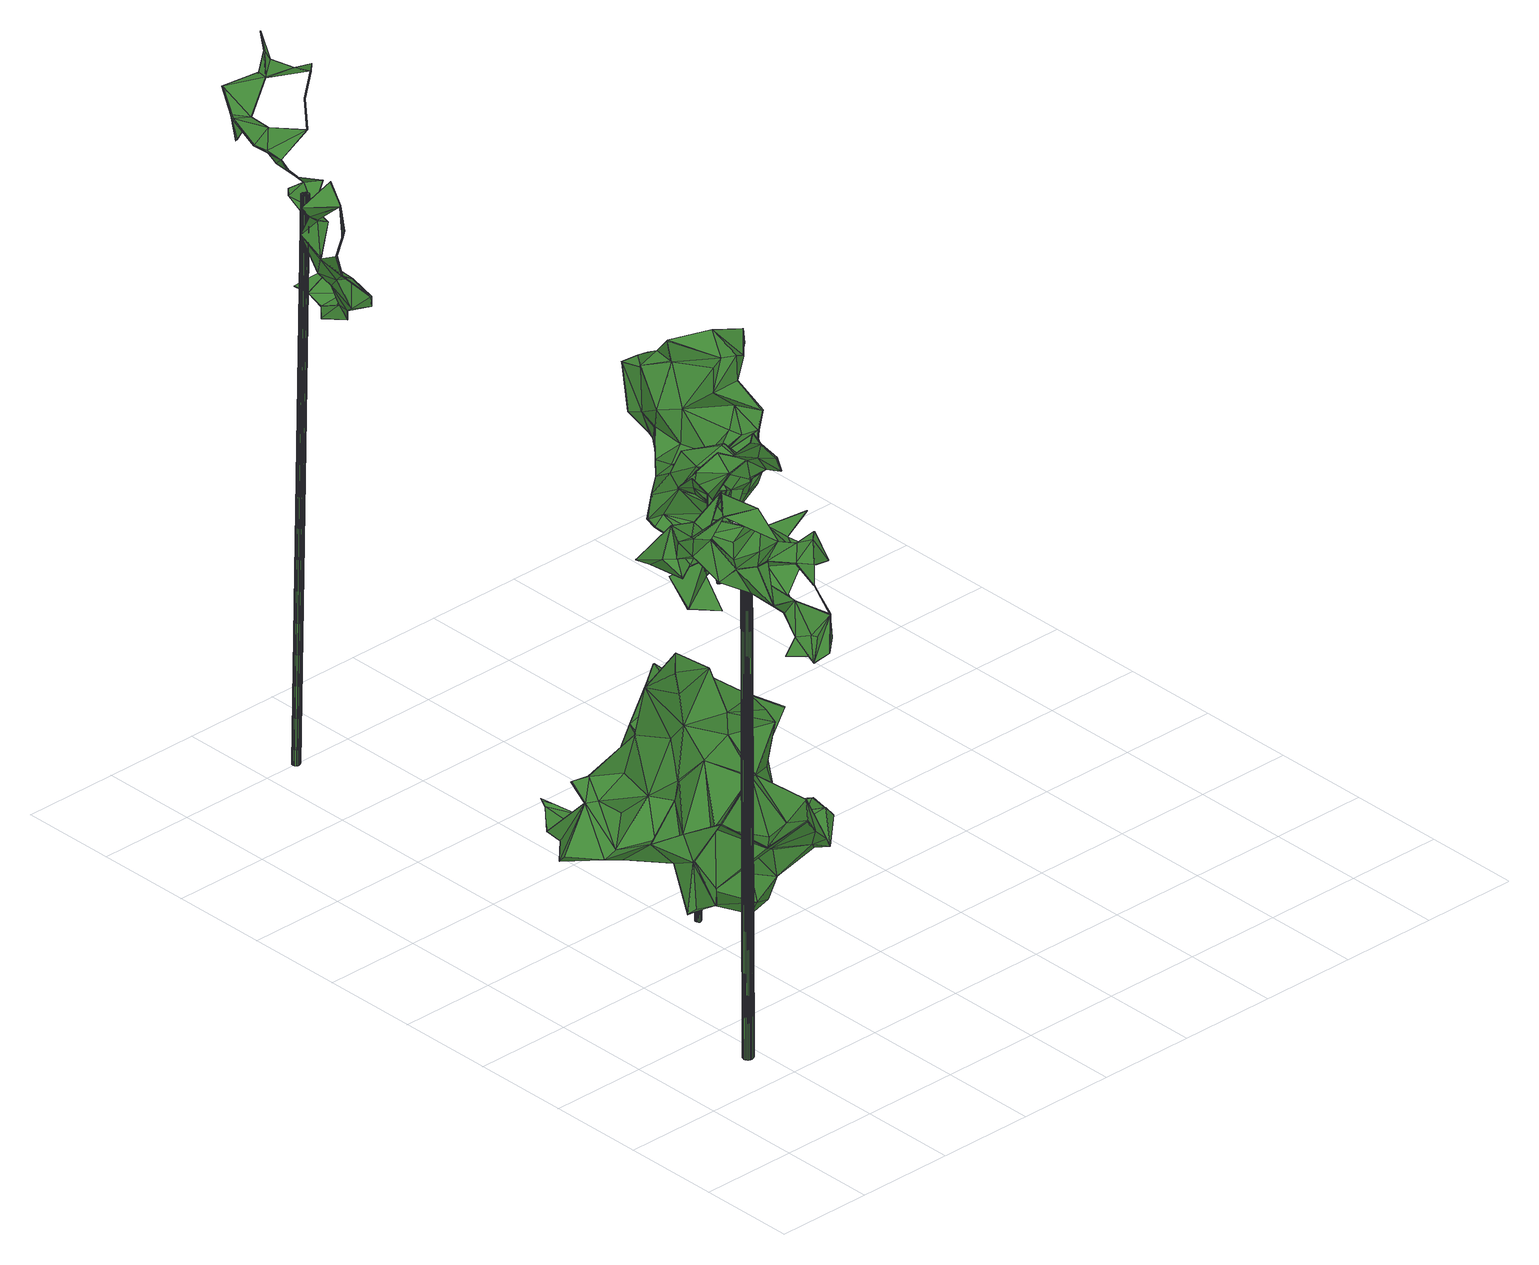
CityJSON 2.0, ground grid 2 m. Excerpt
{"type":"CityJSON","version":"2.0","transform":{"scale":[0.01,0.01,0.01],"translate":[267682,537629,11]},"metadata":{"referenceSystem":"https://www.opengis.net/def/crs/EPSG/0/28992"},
"CityObjects":{
"tree1":{"type":"SolitaryVegetationObject","attributes":{"gtid":354,"crown_width_m":3.56,"crown_median_z":22.75,"crown_r50_m":0.211,"crown_porosity":0.951,"trunk_H_m":10.75,"trunk_DBH_m":0.213,"trunk_radius_m":0.106,"trunk_base_height_m":12,"original_gtid":"355"},"geometry":[{"type":"MultiSurface","lod":"3","boundaries":[[[0,1,2]],[[3,4,5]],[[4,6,5]],[[7,8,9]],[[10,11,12]],[[13,14,15]],[[16,17,18]],[[19,20,21]],[[2,1,22]],[[23,24,25]],[[26,27,28]],[[22,29,30]],[[31,32,33]],[[34,35,36]],[[37,38,39]],[[40,41,42]],[[26,43,27]],[[44,45,46]],[[44,47,45]],[[48,49,50]],[[33,51,52]],[[53,54,55]],[[56,57,58]],[[59,60,61]],[[62,43,63]],[[37,64,60]],[[65,66,67]],[[43,68,27]],[[69,70,71]],[[52,72,33]],[[73,72,52]],[[44,74,75]],[[76,77,78]],[[10,12,32]],[[77,76,79]],[[2,80,0]],[[81,82,48]],[[56,83,57]],[[84,32,31]],[[85,86,9]],[[85,9,87]],[[88,70,69]],[[89,66,90]],[[75,47,44]],[[84,2,10]],[[91,92,93]],[[68,43,94]],[[95,96,97]],[[36,98,99]],[[95,97,100]],[[49,100,85]],[[65,67,101]],[[102,50,49]],[[103,104,105]],[[106,1,0]],[[30,29,107]],[[29,11,107]],[[108,109,110]],[[109,111,110]],[[35,112,113]],[[114,115,45]],[[102,49,82]],[[116,89,88]],[[66,89,116]],[[45,115,46]],[[108,44,46]],[[16,117,91]],[[38,37,118]],[[32,84,10]],[[77,119,120]],[[121,119,77]],[[68,122,85]],[[123,124,87]],[[125,124,123]],[[126,87,127]],[[115,114,128]],[[16,91,93]],[[61,60,129]],[[2,84,80]],[[130,131,132]],[[133,66,134]],[[81,50,102]],[[96,116,88]],[[135,136,25]],[[137,78,138]],[[71,70,92]],[[139,140,1]],[[46,109,108]],[[88,141,70]],[[89,70,141]],[[89,141,88]],[[142,0,80]],[[143,144,15]],[[84,142,80]],[[31,142,84]],[[145,85,87]],[[15,146,143]],[[116,95,67]],[[116,67,66]],[[95,100,147]],[[48,50,81]],[[133,90,66]],[[148,149,73]],[[77,150,78]],[[61,129,117]],[[86,75,74]],[[151,121,77]],[[151,77,79]],[[59,152,60]],[[128,146,14]],[[48,100,49]],[[88,97,96]],[[103,24,104]],[[103,25,24]],[[126,41,153]],[[154,63,43]],[[36,155,34]],[[126,22,1]],[[30,10,22]],[[2,22,10]],[[30,107,10]],[[113,112,156]],[[157,57,83]],[[93,92,89]],[[158,64,159]],[[27,68,85]],[[27,85,145]],[[85,82,49]],[[102,82,81]],[[135,160,4]],[[161,60,38]],[[161,129,60]],[[61,16,18]],[[53,162,163]],[[89,92,70]],[[125,123,164]],[[78,165,166]],[[113,165,78]],[[36,99,167]],[[18,17,130]],[[82,85,122]],[[156,112,165]],[[113,168,169]],[[35,113,169]],[[85,100,86]],[[99,120,119]],[[143,146,170]],[[60,152,171]],[[154,60,171]],[[14,158,159]],[[128,114,170]],[[128,170,146]],[[164,123,172]],[[142,31,72]],[[126,29,22]],[[169,120,98]],[[16,61,117]],[[33,72,31]],[[173,139,174]],[[175,104,24]],[[105,104,175]],[[176,23,136]],[[140,177,178]],[[94,122,68]],[[159,64,144]],[[52,51,148]],[[151,78,179]],[[158,14,13]],[[159,91,117]],[[0,72,106]],[[142,72,0]],[[37,13,64]],[[137,138,79]],[[93,79,76]],[[150,120,168]],[[106,72,73]],[[180,62,63]],[[171,181,154]],[[59,182,175]],[[25,160,135]],[[82,122,48]],[[175,152,59]],[[24,152,175]],[[139,177,140]],[[139,183,177]],[[129,184,117]],[[159,117,184]],[[36,185,155]],[[167,185,36]],[[154,43,26]],[[159,144,143]],[[172,9,56]],[[108,74,44]],[[116,96,95]],[[87,186,145]],[[35,98,36]],[[95,147,67]],[[15,64,13]],[[77,120,150]],[[24,23,176]],[[152,24,176]],[[47,75,187]],[[156,165,113]],[[61,18,59]],[[184,129,161]],[[161,188,184]],[[139,1,174]],[[174,1,106]],[[186,189,190]],[[191,43,192]],[[86,187,75]],[[21,20,193]],[[43,62,192]],[[159,143,91]],[[15,14,146]],[[94,43,191]],[[148,73,52]],[[111,109,115]],[[35,169,98]],[[194,163,162]],[[91,71,92]],[[143,71,91]],[[170,71,143]],[[19,195,20]],[[54,187,110]],[[47,187,54]],[[15,144,64]],[[147,122,94]],[[123,87,9]],[[166,165,112]],[[137,21,193]],[[9,172,123]],[[25,136,23]],[[4,160,21]],[[136,171,176]],[[171,152,176]],[[125,189,196]],[[125,196,178]],[[164,189,125]],[[108,110,74]],[[197,178,41]],[[125,178,197]],[[16,93,17]],[[12,153,183]],[[11,153,12]],[[107,11,10]],[[105,156,103]],[[48,122,100]],[[6,21,137]],[[4,21,6]],[[173,33,32]],[[173,174,33]],[[98,120,99]],[[167,99,121]],[[183,153,40]],[[93,89,137]],[[79,93,137]],[[14,83,128]],[[191,133,67]],[[157,14,159]],[[185,167,151]],[[167,121,151]],[[147,100,122]],[[34,155,179]],[[179,185,151]],[[185,179,155]],[[184,188,157]],[[126,1,140]],[[198,19,182]],[[186,196,189]],[[110,199,7]],[[26,28,200]],[[201,69,71]],[[99,119,121]],[[87,124,197]],[[197,124,125]],[[7,86,110]],[[86,74,110]],[[103,156,19]],[[28,190,56]],[[166,34,179]],[[35,34,166]],[[35,166,112]],[[166,179,78]],[[113,78,150]],[[113,150,168]],[[191,147,94]],[[67,147,191]],[[54,110,55]],[[78,130,132]],[[88,69,201]],[[53,115,128]],[[163,201,71]],[[137,89,90]],[[14,157,83]],[[189,164,172]],[[71,114,163]],[[170,114,71]],[[9,86,7]],[[56,194,83]],[[163,194,201]],[[45,54,114]],[[114,54,53]],[[45,47,54]],[[163,114,53]],[[101,134,65]],[[39,58,202]],[[188,161,26]],[[26,161,154]],[[13,37,39]],[[13,39,202]],[[188,26,157]],[[39,157,200]],[[101,67,133]],[[3,5,133]],[[87,140,186]],[[126,140,87]],[[21,160,103]],[[160,25,103]],[[157,159,184]],[[169,168,120]],[[56,200,28]],[[56,58,200]],[[39,200,58]],[[41,40,153]],[[65,134,66]],[[101,133,134]],[[78,137,203]],[[88,201,199]],[[64,38,60]],[[29,126,153]],[[177,183,42]],[[187,199,110]],[[133,191,3]],[[39,38,158]],[[158,38,64]],[[100,199,86]],[[187,86,199]],[[136,135,3]],[[4,3,135]],[[199,97,88]],[[112,105,156]],[[199,100,97]],[[175,204,105]],[[204,156,105]],[[53,111,115]],[[63,154,181]],[[63,181,180]],[[180,181,62]],[[192,62,181]],[[136,181,171]],[[3,181,136]],[[3,191,181]],[[192,181,191]],[[46,115,109]],[[205,33,174]],[[55,110,111]],[[55,111,53]],[[161,118,154]],[[38,118,161]],[[151,79,138]],[[151,138,78]],[[90,133,5]],[[90,5,6]],[[198,203,193]],[[195,19,198]],[[203,130,78]],[[198,130,203]],[[182,59,18]],[[9,8,56]],[[131,17,132]],[[198,193,195]],[[76,17,93]],[[132,17,76]],[[182,19,175]],[[131,130,17]],[[18,130,182]],[[130,198,182]],[[201,194,8]],[[201,8,199]],[[76,78,132]],[[156,204,19]],[[175,19,204]],[[103,19,21]],[[203,137,193]],[[128,162,53]],[[199,8,7]],[[194,56,8]],[[58,57,202]],[[186,140,196]],[[173,32,139]],[[12,139,32]],[[183,139,12]],[[39,158,57]],[[39,57,157]],[[158,13,57]],[[202,57,13]],[[26,200,157]],[[83,194,162]],[[83,162,128]],[[106,149,174]],[[73,149,106]],[[149,205,174]],[[172,56,190]],[[6,137,90]],[[205,51,33]],[[149,51,205]],[[148,51,149]],[[27,190,28]],[[186,190,145]],[[145,190,27]],[[29,153,11]],[[40,42,183]],[[196,140,178]],[[177,42,178]],[[189,172,190]],[[126,127,41]],[[41,127,197]],[[197,127,87]],[[154,118,60]],[[37,60,118]],[[193,20,195]],[[178,42,41]],[[206,207,208]],[[206,208,209]],[[209,208,210]],[[209,210,211]],[[208,207,212]],[[208,212,210]],[[210,212,213]],[[210,213,211]],[[212,207,214]],[[212,214,213]],[[213,214,215]],[[213,215,211]],[[214,207,216]],[[214,216,215]],[[215,216,217]],[[215,217,211]],[[216,207,218]],[[216,218,217]],[[217,218,219]],[[217,219,211]],[[218,207,220]],[[218,220,219]],[[219,220,221]],[[219,221,211]],[[220,207,222]],[[220,222,221]],[[221,222,223]],[[221,223,211]],[[222,207,224]],[[222,224,223]],[[223,224,225]],[[223,225,211]],[[224,207,226]],[[224,226,225]],[[225,226,227]],[[225,227,211]],[[226,207,228]],[[226,228,227]],[[227,228,229]],[[227,229,211]],[[228,207,230]],[[228,230,229]],[[229,230,231]],[[229,231,211]],[[230,207,232]],[[230,232,231]],[[231,232,233]],[[231,233,211]],[[232,207,234]],[[232,234,233]],[[233,234,235]],[[233,235,211]],[[234,207,236]],[[234,236,235]],[[235,236,237]],[[235,237,211]],[[236,207,238]],[[236,238,237]],[[237,238,239]],[[237,239,211]],[[238,207,240]],[[238,240,239]],[[239,240,241]],[[239,241,211]],[[240,207,242]],[[240,242,241]],[[241,242,243]],[[241,243,211]],[[242,207,244]],[[242,244,243]],[[243,244,245]],[[243,245,211]],[[244,207,246]],[[244,246,245]],[[245,246,247]],[[245,247,211]],[[246,207,248]],[[246,248,247]],[[247,248,249]],[[247,249,211]],[[248,207,250]],[[248,250,249]],[[249,250,251]],[[249,251,211]],[[250,207,252]],[[250,252,251]],[[251,252,253]],[[251,253,211]],[[252,207,254]],[[252,254,253]],[[253,254,255]],[[253,255,211]],[[254,207,206]],[[254,206,255]],[[255,206,209]],[[255,209,211]]]}]},
"tree2":{"type":"SolitaryVegetationObject","attributes":{"gtid":537,"crown_width_m":5.28,"crown_median_z":14.68,"crown_r50_m":0.271,"crown_porosity":0.914,"trunk_H_m":2.6,"trunk_DBH_m":0.122,"trunk_radius_m":0.0608,"trunk_base_height_m":12.08,"original_gtid":"539"},"geometry":[{"type":"Solid","lod":"3","boundaries":[[[[256,257,258]],[[259,260,261]],[[262,263,264]],[[265,266,267]],[[268,269,270]],[[271,272,273]],[[274,275,276]],[[277,278,279]],[[277,279,280]],[[281,282,283]],[[284,283,282]],[[285,286,287]],[[288,275,274]],[[289,290,291]],[[292,293,294]],[[295,294,293]],[[296,280,297]],[[298,299,300]],[[301,302,303]],[[271,273,304]],[[305,306,304]],[[307,278,308]],[[309,310,311]],[[309,275,310]],[[312,301,300]],[[312,300,299]],[[313,257,314]],[[315,298,300]],[[276,316,317]],[[312,318,319]],[[308,320,321]],[[313,314,322]],[[323,324,325]],[[326,327,328]],[[329,297,330]],[[331,332,333]],[[308,321,307]],[[317,334,274]],[[335,336,337]],[[309,276,275]],[[274,276,317]],[[337,295,338]],[[275,339,310]],[[334,340,341]],[[342,326,343]],[[296,297,329]],[[277,344,321]],[[284,345,343]],[[346,291,347]],[[348,349,350]],[[351,349,348]],[[331,327,326]],[[352,353,354]],[[343,345,342]],[[355,356,357]],[[358,359,360]],[[311,361,291]],[[343,326,284]],[[348,362,351]],[[352,363,353]],[[364,365,357]],[[366,367,258]],[[368,349,369]],[[368,369,359]],[[370,371,372]],[[342,331,326]],[[259,373,374]],[[367,259,374]],[[326,283,284]],[[282,342,345]],[[283,375,281]],[[365,376,377]],[[378,376,365]],[[364,378,365]],[[268,379,380]],[[282,345,284]],[[305,304,381]],[[363,312,299]],[[382,383,346]],[[291,346,383]],[[384,385,256]],[[271,385,384]],[[382,386,381]],[[387,383,382]],[[388,381,386]],[[389,390,391]],[[392,393,394]],[[395,396,397]],[[371,398,399]],[[400,263,323]],[[325,400,323]],[[364,401,378]],[[274,287,288]],[[288,339,275]],[[402,403,259]],[[381,304,273]],[[381,273,404]],[[392,268,405]],[[402,259,367]],[[268,290,289]],[[292,347,361]],[[263,262,406]],[[263,406,323]],[[333,328,327]],[[376,401,377]],[[407,408,409]],[[410,407,409]],[[303,302,400]],[[395,339,396]],[[395,310,339]],[[357,365,355]],[[377,355,365]],[[411,333,412]],[[413,414,415]],[[416,417,418]],[[305,381,388]],[[306,419,420]],[[331,333,327]],[[421,422,423]],[[312,319,301]],[[301,319,302]],[[276,315,316]],[[407,316,315]],[[411,412,424]],[[324,425,317]],[[296,277,280]],[[260,264,261]],[[293,292,426]],[[427,344,428]],[[360,418,390]],[[389,329,424]],[[276,309,393]],[[276,393,315]],[[355,429,356]],[[430,401,364]],[[307,337,278]],[[337,279,278]],[[341,280,431]],[[392,405,298]],[[360,432,358]],[[425,334,317]],[[355,307,344]],[[399,433,434]],[[435,361,395]],[[416,429,344]],[[436,292,294]],[[374,384,367]],[[350,437,348]],[[374,373,384]],[[384,373,272]],[[272,373,438]],[[353,299,298]],[[439,257,313]],[[396,293,426]],[[440,441,442]],[[307,443,444]],[[354,353,380]],[[313,322,445]],[[446,386,399]],[[420,314,257]],[[447,422,418]],[[371,448,398]],[[396,426,397]],[[352,318,363]],[[388,414,419]],[[424,412,389]],[[449,430,364]],[[449,364,371]],[[371,399,449]],[[293,338,295]],[[386,382,450]],[[386,450,399]],[[451,346,347]],[[452,453,280]],[[436,434,454]],[[333,362,437]],[[258,257,439]],[[258,439,366]],[[296,329,428]],[[352,455,456]],[[404,456,455]],[[272,438,456]],[[272,456,273]],[[311,395,361]],[[310,395,311]],[[453,406,262]],[[319,264,263]],[[319,263,302]],[[302,263,400]],[[434,433,454]],[[457,267,429]],[[458,457,429]],[[418,422,390]],[[356,370,357]],[[429,416,458]],[[459,351,362]],[[384,460,367]],[[429,267,356]],[[449,434,430]],[[436,430,434]],[[268,394,309]],[[361,347,291]],[[315,300,461]],[[315,461,407]],[[283,328,375]],[[326,328,283]],[[462,398,448]],[[378,401,376]],[[311,290,309]],[[401,430,377]],[[430,436,294]],[[421,390,422]],[[321,320,277]],[[299,353,363]],[[438,318,463]],[[352,463,318]],[[352,438,463]],[[305,419,306]],[[259,459,260]],[[357,370,364]],[[420,257,385]],[[420,419,314]],[[388,419,305]],[[427,391,421]],[[414,413,419]],[[271,304,385]],[[415,414,448]],[[415,448,371]],[[464,270,383]],[[351,403,402]],[[442,465,466]],[[293,396,288]],[[339,288,396]],[[270,380,379]],[[379,268,270]],[[363,318,312]],[[410,408,303]],[[397,426,435]],[[395,397,435]],[[324,317,316]],[[324,316,410]],[[467,425,324]],[[410,409,408]],[[330,280,453]],[[301,408,300]],[[303,408,301]],[[445,349,402]],[[281,411,282]],[[350,468,437]],[[432,437,468]],[[459,332,342]],[[334,425,340]],[[467,340,425]],[[342,332,331]],[[333,332,362]],[[387,469,455]],[[404,455,469]],[[404,469,387]],[[447,423,422]],[[470,415,359]],[[314,471,322]],[[278,277,320]],[[308,278,320]],[[341,285,334]],[[330,297,280]],[[307,444,337]],[[444,295,337]],[[291,269,289]],[[354,387,352]],[[382,404,387]],[[382,381,404]],[[442,466,472]],[[408,461,300]],[[348,437,362]],[[355,344,429]],[[466,465,472]],[[444,443,295]],[[294,295,443]],[[430,443,377]],[[294,443,430]],[[355,443,307]],[[355,377,443]],[[438,352,456]],[[273,456,404]],[[268,392,394]],[[256,460,384]],[[259,403,459]],[[351,459,403]],[[473,280,336]],[[473,336,335]],[[324,410,474]],[[324,474,325]],[[415,371,359]],[[362,475,459]],[[332,459,475]],[[332,475,362]],[[431,335,286]],[[390,389,432]],[[387,455,352]],[[446,462,386]],[[359,369,470]],[[470,369,322]],[[360,390,432]],[[285,341,431]],[[476,346,451]],[[476,451,436]],[[476,436,346]],[[366,439,445]],[[432,477,358]],[[478,477,432]],[[366,445,367]],[[367,445,402]],[[341,340,280]],[[280,340,452]],[[313,445,439]],[[271,384,272]],[[413,314,419]],[[256,385,257]],[[420,385,306]],[[304,306,385]],[[416,344,427]],[[329,330,424]],[[438,479,318]],[[265,267,457]],[[270,269,383]],[[319,318,479]],[[453,262,330]],[[321,344,307]],[[311,291,290]],[[316,407,410]],[[303,400,474]],[[408,407,461]],[[452,406,453]],[[415,314,413]],[[418,417,447]],[[447,417,423]],[[268,309,290]],[[264,319,480]],[[264,480,261]],[[459,342,411]],[[459,411,260]],[[264,260,411]],[[333,411,328]],[[433,399,450]],[[433,450,382]],[[462,399,398]],[[330,262,411]],[[375,411,281]],[[328,411,375]],[[282,411,342]],[[262,264,411]],[[477,349,368]],[[359,477,368]],[[481,373,259]],[[435,426,361]],[[410,303,474]],[[402,349,351]],[[330,411,424]],[[482,458,483]],[[482,265,484]],[[388,448,414]],[[416,418,360]],[[478,468,477]],[[478,432,468]],[[315,393,392]],[[358,477,359]],[[437,412,333]],[[325,474,400]],[[386,462,388]],[[349,322,369]],[[364,372,371]],[[440,472,441]],[[353,405,380]],[[380,405,268]],[[298,405,353]],[[431,280,473]],[[440,442,472]],[[445,322,349]],[[391,427,428]],[[337,336,279]],[[279,336,280]],[[399,434,449]],[[416,427,417]],[[291,383,269]],[[481,479,373]],[[373,479,438]],[[481,480,479]],[[259,480,481]],[[479,480,319]],[[261,480,259]],[[454,433,346]],[[346,436,454]],[[338,286,337]],[[337,286,335]],[[370,266,371]],[[356,266,370]],[[370,372,364]],[[446,399,462]],[[436,485,292]],[[484,265,457]],[[389,412,432]],[[437,432,412]],[[421,391,390]],[[298,486,392]],[[392,486,315]],[[298,315,486]],[[268,289,269]],[[467,324,487]],[[323,487,324]],[[452,487,406]],[[323,406,487]],[[452,488,487]],[[442,441,465]],[[482,266,265]],[[482,484,458]],[[347,292,485]],[[347,485,451]],[[451,485,436]],[[488,340,467]],[[487,488,467]],[[472,465,441]],[[462,448,388]],[[277,296,428]],[[277,428,344]],[[452,340,488]],[[483,416,360]],[[483,458,416]],[[349,477,468]],[[350,349,468]],[[482,483,266]],[[359,371,266]],[[483,360,266]],[[359,266,360]],[[356,267,266]],[[484,457,458]],[[292,361,426]],[[389,391,428]],[[389,428,329]],[[394,393,309]],[[431,473,335]],[[470,471,415]],[[314,415,471]],[[322,471,470]],[[334,285,287]],[[334,287,274]],[[433,489,346]],[[433,382,489]],[[346,489,382]],[[421,423,417]],[[421,417,427]],[[285,431,286]],[[354,490,387]],[[387,490,383]],[[464,383,490]],[[464,490,270]],[[270,490,380]],[[354,380,490]],[[338,293,286]],[[287,286,288]],[[288,286,293]],[[258,460,256]],[[258,367,460]],[[491,492,493]],[[491,493,494]],[[494,493,495]],[[494,495,496]],[[493,492,497]],[[493,497,495]],[[495,497,498]],[[495,498,496]],[[497,492,499]],[[497,499,498]],[[498,499,500]],[[498,500,496]],[[499,492,501]],[[499,501,500]],[[500,501,502]],[[500,502,496]],[[501,492,503]],[[501,503,502]],[[502,503,504]],[[502,504,496]],[[503,492,505]],[[503,505,504]],[[504,505,506]],[[504,506,496]],[[505,492,507]],[[505,507,506]],[[506,507,508]],[[506,508,496]],[[507,492,509]],[[507,509,508]],[[508,509,510]],[[508,510,496]],[[509,492,511]],[[509,511,510]],[[510,511,512]],[[510,512,496]],[[511,492,513]],[[511,513,512]],[[512,513,514]],[[512,514,496]],[[513,492,515]],[[513,515,514]],[[514,515,516]],[[514,516,496]],[[515,492,517]],[[515,517,516]],[[516,517,518]],[[516,518,496]],[[517,492,519]],[[517,519,518]],[[518,519,520]],[[518,520,496]],[[519,492,521]],[[519,521,520]],[[520,521,522]],[[520,522,496]],[[521,492,523]],[[521,523,522]],[[522,523,524]],[[522,524,496]],[[523,492,525]],[[523,525,524]],[[524,525,526]],[[524,526,496]],[[525,492,527]],[[525,527,526]],[[526,527,528]],[[526,528,496]],[[527,492,529]],[[527,529,528]],[[528,529,530]],[[528,530,496]],[[529,492,531]],[[529,531,530]],[[530,531,532]],[[530,532,496]],[[531,492,533]],[[531,533,532]],[[532,533,534]],[[532,534,496]],[[533,492,535]],[[533,535,534]],[[534,535,536]],[[534,536,496]],[[535,492,537]],[[535,537,536]],[[536,537,538]],[[536,538,496]],[[537,492,539]],[[537,539,538]],[[538,539,540]],[[538,540,496]],[[539,492,491]],[[539,491,540]],[[540,491,494]],[[540,494,496]]]]}]},
"tree3":{"type":"SolitaryVegetationObject","attributes":{"gtid":254,"crown_width_m":2.45,"crown_median_z":24.97,"crown_r50_m":0.188,"crown_porosity":0.967,"trunk_H_m":12.09,"trunk_DBH_m":0.153,"trunk_radius_m":0.0767,"trunk_base_height_m":12.88,"original_gtid":"254"},"geometry":[{"type":"Solid","lod":"3","boundaries":[[[[541,542,543]],[[544,545,546]],[[547,548,549]],[[550,551,552]],[[550,552,553]],[[554,555,556]],[[557,552,551]],[[558,559,560]],[[561,562,563]],[[564,565,566]],[[550,567,568]],[[569,570,571]],[[572,573,574]],[[575,576,577]],[[575,577,578]],[[579,580,573]],[[554,581,555]],[[582,583,584]],[[585,569,586]],[[587,588,589]],[[555,590,556]],[[591,592,593]],[[594,595,596]],[[583,597,598]],[[572,599,600]],[[563,601,561]],[[567,602,603]],[[604,582,605]],[[604,605,606]],[[607,608,609]],[[610,588,574]],[[611,612,613]],[[614,613,612]],[[615,613,614]],[[587,616,588]],[[586,545,617]],[[618,553,557]],[[551,550,619]],[[566,560,559]],[[600,620,549]],[[595,621,596]],[[567,550,553]],[[622,546,618]],[[546,622,544]],[[600,579,594]],[[576,565,623]],[[560,566,565]],[[624,625,603]],[[567,603,625]],[[574,616,626]],[[574,588,616]],[[546,627,603]],[[624,603,627]],[[618,602,553]],[[541,628,624]],[[595,594,579]],[[547,629,548]],[[630,631,632]],[[633,634,586]],[[629,607,548]],[[596,630,635]],[[620,636,606]],[[637,622,638]],[[639,594,596]],[[635,639,596]],[[568,625,550]],[[598,584,583]],[[600,640,620]],[[625,568,567]],[[621,641,639]],[[564,642,643]],[[551,543,644]],[[634,645,585]],[[565,576,558]],[[565,558,560]],[[646,647,595]],[[619,564,648]],[[649,564,643]],[[649,643,623]],[[571,650,617]],[[563,562,651]],[[637,638,556]],[[554,556,638]],[[566,652,653]],[[654,652,566]],[[601,611,561]],[[635,631,639]],[[611,592,632]],[[654,575,578]],[[655,644,542]],[[542,586,655]],[[656,605,609]],[[582,609,605]],[[646,595,579]],[[614,562,583]],[[614,583,604]],[[630,632,591]],[[633,650,585]],[[544,622,657]],[[637,657,622]],[[547,606,629]],[[573,548,646]],[[655,569,571]],[[614,651,562]],[[618,545,544]],[[546,545,658]],[[630,591,593]],[[630,593,635]],[[573,610,574]],[[588,659,589]],[[660,659,588]],[[660,661,659]],[[586,542,545]],[[598,597,611]],[[561,611,597]],[[662,581,554]],[[542,658,545]],[[632,598,611]],[[657,663,544]],[[589,664,587]],[[639,641,594]],[[587,664,665]],[[625,619,550]],[[624,619,625]],[[639,631,621]],[[666,634,633]],[[659,667,589]],[[600,549,572]],[[562,561,597]],[[668,616,665]],[[665,616,587]],[[590,669,666]],[[615,607,609]],[[670,607,615]],[[656,671,605]],[[614,670,615]],[[634,585,586]],[[604,606,636]],[[601,563,651]],[[604,583,582]],[[647,646,670]],[[647,670,636]],[[632,615,598]],[[609,598,615]],[[670,646,607]],[[646,579,573]],[[672,541,543]],[[571,585,650]],[[623,652,654]],[[642,652,623]],[[623,643,642]],[[664,589,667]],[[605,671,608]],[[671,656,608]],[[542,541,658]],[[605,629,606]],[[608,629,605]],[[551,644,557]],[[571,557,655]],[[644,655,557]],[[573,673,610]],[[570,659,661]],[[658,624,627]],[[658,627,546]],[[593,592,613]],[[613,592,611]],[[632,592,591]],[[553,552,557]],[[656,609,608]],[[658,541,624]],[[619,624,628]],[[619,628,564]],[[642,672,652]],[[599,674,600]],[[654,576,623]],[[541,672,628]],[[578,577,654]],[[654,577,576]],[[669,645,666]],[[559,558,654]],[[566,648,564]],[[653,648,566]],[[673,674,610]],[[634,666,645]],[[653,672,648]],[[652,672,653]],[[632,631,615]],[[566,559,654]],[[654,558,575]],[[575,558,576]],[[586,569,655]],[[651,612,601]],[[570,661,675]],[[570,675,571]],[[604,636,676]],[[609,582,584]],[[604,670,614]],[[663,677,662]],[[666,662,677]],[[657,677,663]],[[662,633,581]],[[573,580,673]],[[673,580,674]],[[579,600,580]],[[648,672,543]],[[644,543,542]],[[553,602,567]],[[564,672,642]],[[628,672,564]],[[610,674,626]],[[588,610,626]],[[660,588,626]],[[585,668,569]],[[678,641,647]],[[621,595,641]],[[647,641,595]],[[668,675,616]],[[626,616,660]],[[675,660,616]],[[551,619,648]],[[662,679,663]],[[599,572,574]],[[646,548,607]],[[615,631,613]],[[636,670,676]],[[640,600,678]],[[636,620,640]],[[636,640,647]],[[586,650,633]],[[617,650,586]],[[609,584,598]],[[617,545,618]],[[618,557,617]],[[565,564,649]],[[565,649,623]],[[669,555,581]],[[585,675,668]],[[604,676,670]],[[679,662,554]],[[638,679,554]],[[590,555,669]],[[611,601,612]],[[612,651,614]],[[556,677,637]],[[661,660,675]],[[663,680,544]],[[590,666,677]],[[590,677,556]],[[657,637,677]],[[571,675,585]],[[581,633,585]],[[633,662,666]],[[669,581,645]],[[585,645,581]],[[618,544,680]],[[680,622,618]],[[617,557,571]],[[680,679,622]],[[622,679,638]],[[680,663,679]],[[549,548,572]],[[600,674,580]],[[600,641,678]],[[594,641,600]],[[640,678,647]],[[583,562,597]],[[635,593,631]],[[613,631,593]],[[621,631,596]],[[596,631,630]],[[549,620,547]],[[674,574,626]],[[599,574,674]],[[569,668,665]],[[551,648,543]],[[603,602,546]],[[618,546,602]],[[606,547,620]],[[572,548,573]],[[629,608,607]],[[664,667,665]],[[569,665,667]],[[569,667,570]],[[570,667,659]],[[681,682,683]],[[681,683,684]],[[684,683,685]],[[684,685,686]],[[683,682,687]],[[683,687,685]],[[685,687,688]],[[685,688,686]],[[687,682,689]],[[687,689,688]],[[688,689,690]],[[688,690,686]],[[689,682,691]],[[689,691,690]],[[690,691,692]],[[690,692,686]],[[691,682,693]],[[691,693,692]],[[692,693,694]],[[692,694,686]],[[693,682,695]],[[693,695,694]],[[694,695,696]],[[694,696,686]],[[695,682,697]],[[695,697,696]],[[696,697,698]],[[696,698,686]],[[697,682,699]],[[697,699,698]],[[698,699,700]],[[698,700,686]],[[699,682,701]],[[699,701,700]],[[700,701,702]],[[700,702,686]],[[701,682,703]],[[701,703,702]],[[702,703,704]],[[702,704,686]],[[703,682,705]],[[703,705,704]],[[704,705,706]],[[704,706,686]],[[705,682,707]],[[705,707,706]],[[706,707,708]],[[706,708,686]],[[707,682,709]],[[707,709,708]],[[708,709,710]],[[708,710,686]],[[709,682,711]],[[709,711,710]],[[710,711,712]],[[710,712,686]],[[711,682,713]],[[711,713,712]],[[712,713,714]],[[712,714,686]],[[713,682,715]],[[713,715,714]],[[714,715,716]],[[714,716,686]],[[715,682,717]],[[715,717,716]],[[716,717,718]],[[716,718,686]],[[717,682,719]],[[717,719,718]],[[718,719,720]],[[718,720,686]],[[719,682,721]],[[719,721,720]],[[720,721,722]],[[720,722,686]],[[721,682,723]],[[721,723,722]],[[722,723,724]],[[722,724,686]],[[723,682,725]],[[723,725,724]],[[724,725,726]],[[724,726,686]],[[725,682,727]],[[725,727,726]],[[726,727,728]],[[726,728,686]],[[727,682,729]],[[727,729,728]],[[728,729,730]],[[728,730,686]],[[729,682,681]],[[729,681,730]],[[730,681,684]],[[730,684,686]]]]}]},
"tree4":{"type":"SolitaryVegetationObject","attributes":{"gtid":604,"crown_width_m":3.81,"crown_median_z":14.93,"crown_r50_m":0.256,"crown_porosity":0.938,"trunk_H_m":2.58,"trunk_DBH_m":0.0845,"trunk_radius_m":0.0422,"trunk_base_height_m":12.35,"original_gtid":"606"},"geometry":[{"type":"Solid","lod":"3","boundaries":[[[[731,732,733]],[[734,735,736]],[[737,738,739]],[[740,741,742]],[[743,744,745]],[[746,747,748]],[[749,750,751]],[[752,753,754]],[[755,756,757]],[[758,756,755]],[[759,760,761]],[[762,763,764]],[[765,744,743]],[[766,760,759]],[[747,767,768]],[[766,759,769]],[[770,751,771]],[[772,773,774]],[[775,763,762]],[[772,774,776]],[[761,769,759]],[[742,777,771]],[[778,777,779]],[[780,781,782]],[[768,767,783]],[[754,784,785]],[[786,787,788]],[[789,790,791]],[[757,792,793]],[[794,795,796]],[[797,767,747]],[[772,798,773]],[[761,788,769]],[[799,800,801]],[[802,789,791]],[[803,804,746]],[[788,761,786]],[[805,806,807]],[[808,801,800]],[[788,809,810]],[[811,808,800]],[[734,736,789]],[[754,812,752]],[[783,767,813]],[[781,750,749]],[[742,814,777]],[[764,815,816]],[[817,818,819]],[[758,805,820]],[[821,782,822]],[[753,752,823]],[[765,823,752]],[[765,743,823]],[[743,753,823]],[[824,785,784]],[[745,753,743]],[[825,777,814]],[[779,777,825]],[[757,756,781]],[[785,824,826]],[[827,828,829]],[[830,796,795]],[[824,831,826]],[[780,782,821]],[[742,741,814]],[[785,832,833]],[[826,832,785]],[[738,834,835]],[[816,836,764]],[[737,834,738]],[[835,834,837]],[[771,750,828]],[[773,838,839]],[[840,782,781]],[[812,754,785]],[[841,827,842]],[[843,844,845]],[[837,789,835]],[[846,811,746]],[[773,798,838]],[[808,847,801]],[[818,801,847]],[[811,848,808]],[[822,840,849]],[[760,786,761]],[[850,786,760]],[[851,852,849]],[[853,828,827]],[[801,818,854]],[[852,855,837]],[[849,856,822]],[[837,834,852]],[[831,741,775]],[[772,776,857]],[[803,807,806]],[[765,752,858]],[[753,745,744]],[[737,739,859]],[[779,860,861]],[[809,788,787]],[[800,746,811]],[[862,863,847]],[[864,865,861]],[[835,789,736]],[[736,866,835]],[[867,868,869]],[[870,871,872]],[[817,854,818]],[[873,858,833]],[[864,798,865]],[[812,785,833]],[[766,819,818]],[[771,874,770]],[[875,829,876]],[[877,793,792]],[[874,771,778]],[[850,760,818]],[[742,841,740]],[[861,865,772]],[[733,878,842]],[[758,849,756]],[[845,844,863]],[[802,879,789]],[[774,773,839]],[[753,744,754]],[[749,751,857]],[[784,754,744]],[[837,880,881]],[[793,882,883]],[[884,885,794]],[[758,886,806]],[[758,806,805]],[[778,771,777]],[[887,888,889]],[[739,738,890]],[[746,838,846]],[[842,827,829]],[[796,891,794]],[[731,842,843]],[[879,802,892]],[[879,892,893]],[[882,806,886]],[[802,830,795]],[[857,861,772]],[[851,855,852]],[[774,839,776]],[[894,781,780]],[[733,808,878]],[[885,893,794]],[[895,896,897]],[[808,733,732]],[[898,899,787]],[[751,874,861]],[[857,751,861]],[[886,883,882]],[[875,876,900]],[[875,900,850]],[[786,850,900]],[[826,798,832]],[[813,819,901]],[[902,819,813]],[[746,804,838]],[[833,832,873]],[[772,865,798]],[[882,803,806]],[[903,860,904]],[[798,846,838]],[[830,905,868]],[[881,905,830]],[[853,742,771]],[[741,858,906]],[[748,907,807]],[[803,748,807]],[[803,746,748]],[[799,854,817]],[[908,822,782]],[[908,782,840]],[[839,877,776]],[[807,907,869]],[[814,741,906]],[[873,906,858]],[[873,904,825]],[[779,825,904]],[[838,804,839]],[[868,905,805]],[[813,768,783]],[[909,768,813]],[[910,884,891]],[[910,891,909]],[[853,827,742]],[[882,793,911]],[[863,818,847]],[[817,819,912]],[[894,900,876]],[[766,818,760]],[[880,905,881]],[[884,794,891]],[[851,849,758]],[[749,757,781]],[[808,732,862]],[[803,877,804]],[[802,791,790]],[[874,778,779]],[[874,779,861]],[[758,820,851]],[[837,855,880]],[[897,896,809]],[[867,796,913]],[[851,820,905]],[[851,905,880]],[[862,847,808]],[[871,870,859]],[[867,913,868]],[[886,755,883]],[[877,911,793]],[[803,911,877]],[[803,882,911]],[[867,891,796]],[[897,872,871]],[[871,895,897]],[[885,884,910]],[[885,910,889]],[[831,824,741]],[[843,914,731]],[[752,812,858]],[[833,858,812]],[[734,879,893]],[[789,879,734]],[[799,797,747]],[[897,787,899]],[[762,831,775]],[[830,913,796]],[[868,913,830]],[[820,805,905]],[[903,861,860]],[[898,900,899]],[[811,762,848]],[[764,848,762]],[[898,786,900]],[[848,915,878]],[[901,910,813]],[[830,790,881]],[[837,881,790]],[[892,802,916]],[[892,916,893]],[[795,916,802]],[[802,790,830]],[[837,790,789]],[[800,747,746]],[[737,856,834]],[[852,834,856]],[[877,792,776]],[[776,792,857]],[[914,863,917]],[[914,917,731]],[[799,747,800]],[[831,762,826]],[[899,918,897]],[[841,742,827]],[[850,919,875]],[[809,787,897]],[[853,771,828]],[[894,876,829]],[[894,829,845]],[[850,818,919]],[[919,818,863]],[[805,869,868]],[[845,829,828]],[[843,828,750]],[[731,733,842]],[[798,762,846]],[[826,762,798]],[[736,896,895]],[[799,817,797]],[[846,762,811]],[[839,920,877]],[[804,877,920]],[[804,920,839]],[[768,907,747]],[[907,748,747]],[[829,844,842]],[[919,844,829]],[[770,874,751]],[[842,878,841]],[[799,801,854]],[[822,872,821]],[[895,866,736]],[[809,736,810]],[[871,739,890]],[[871,890,895]],[[895,890,866]],[[866,890,835]],[[835,890,738]],[[815,775,741]],[[843,845,828]],[[786,898,787]],[[903,904,873]],[[779,904,860]],[[829,875,919]],[[781,914,750]],[[871,859,739]],[[749,792,757]],[[857,792,749]],[[794,893,916]],[[794,916,795]],[[909,813,910]],[[906,873,825]],[[825,814,906]],[[903,873,864]],[[903,864,861]],[[741,744,858]],[[765,858,744]],[[908,840,822]],[[740,921,741]],[[764,836,915]],[[845,863,914]],[[750,914,843]],[[894,845,914]],[[894,914,781]],[[893,885,735]],[[819,887,901]],[[889,901,887]],[[755,757,922]],[[843,842,844]],[[919,863,844]],[[886,758,755]],[[909,869,768]],[[867,869,909]],[[768,869,907]],[[849,852,856]],[[807,869,805]],[[921,836,816]],[[921,740,836]],[[832,864,873]],[[832,798,864]],[[887,819,888]],[[769,888,766]],[[819,766,888]],[[732,731,917]],[[821,872,918]],[[750,923,751]],[[771,751,923]],[[771,923,750]],[[848,764,915]],[[815,763,775]],[[764,763,815]],[[809,896,736]],[[902,912,819]],[[817,912,797]],[[797,912,767]],[[767,912,813]],[[902,813,912]],[[841,878,915]],[[841,915,740]],[[734,893,735]],[[736,735,810]],[[880,855,851]],[[848,878,808]],[[756,849,840]],[[756,840,781]],[[769,788,924]],[[821,918,894]],[[810,924,788]],[[769,924,888]],[[888,924,889]],[[810,889,924]],[[810,885,889]],[[824,784,744]],[[741,824,744]],[[885,810,735]],[[889,910,901]],[[867,909,891]],[[894,899,900]],[[815,741,921]],[[897,918,872]],[[883,755,922]],[[894,918,899]],[[822,870,872]],[[815,921,816]],[[780,821,894]],[[856,737,859]],[[822,859,870]],[[822,856,859]],[[915,836,740]],[[925,917,863]],[[925,862,917]],[[862,732,917]],[[925,863,862]],[[793,922,757]],[[793,883,922]],[[926,927,928]],[[926,928,929]],[[929,928,930]],[[929,930,931]],[[928,927,932]],[[928,932,930]],[[930,932,933]],[[930,933,931]],[[932,927,934]],[[932,934,933]],[[933,934,935]],[[933,935,931]],[[934,927,936]],[[934,936,935]],[[935,936,937]],[[935,937,931]],[[936,927,938]],[[936,938,937]],[[937,938,939]],[[937,939,931]],[[938,927,940]],[[938,940,939]],[[939,940,941]],[[939,941,931]],[[940,927,942]],[[940,942,941]],[[941,942,943]],[[941,943,931]],[[942,927,944]],[[942,944,943]],[[943,944,945]],[[943,945,931]],[[944,927,946]],[[944,946,945]],[[945,946,947]],[[945,947,931]],[[946,927,948]],[[946,948,947]],[[947,948,949]],[[947,949,931]],[[948,927,950]],[[948,950,949]],[[949,950,951]],[[949,951,931]],[[950,927,952]],[[950,952,951]],[[951,952,953]],[[951,953,931]],[[952,927,954]],[[952,954,953]],[[953,954,955]],[[953,955,931]],[[954,927,956]],[[954,956,955]],[[955,956,957]],[[955,957,931]],[[956,927,958]],[[956,958,957]],[[957,958,959]],[[957,959,931]],[[958,927,960]],[[958,960,959]],[[959,960,961]],[[959,961,931]],[[960,927,962]],[[960,962,961]],[[961,962,963]],[[961,963,931]],[[962,927,964]],[[962,964,963]],[[963,964,965]],[[963,965,931]],[[964,927,966]],[[964,966,965]],[[965,966,967]],[[965,967,931]],[[966,927,968]],[[966,968,967]],[[967,968,969]],[[967,969,931]],[[968,927,970]],[[968,970,969]],[[969,970,971]],[[969,971,931]],[[970,927,972]],[[970,972,971]],[[971,972,973]],[[971,973,931]],[[972,927,974]],[[972,974,973]],[[973,974,975]],[[973,975,931]],[[974,927,926]],[[974,926,975]],[[975,926,929]],[[975,929,931]]]]}]}
},
"vertices":[
[343,449,1234],[336,470,1223],[368,453,1198],[250,243,1155],[274,220,1138],[248,243,1154],[243,235,1156],[177,427,1128],[174,400,1196],[231,447,1177],[370,453,1198],[352,480,1174],[338,472,1223],[132,315,1258],[87,351,1216],[69,326,1231],[110,258,1179],[117,166,1140],[127,220,1195],[179,173,1201],[222,225,1188],[235,213,1169],[352,478,1172],[232,180,1244],[221,172,1236],[266,178,1170],[218,351,1185],[218,389,1172],[209,380,1185],[352,480,1173],[388,499,1156],[361,417,1242],[352,446,1242],[334,431,1276],[226,127,1045],[173,77,1056],[224,133,1024],[194,290,1260],[194,291,1259],[176,368,1266],[318,529,1218],[271,538,1195],[318,530,1219],[269,332,1167],[93,452,1117],[64,437,1130],[56,466,1131],[112,402,1094],[264,410,1079],[265,411,1079],[288,426,1058],[310,428,1309],[311,427,1309],[65,437,1132],[112,402,1096],[93,450,1118],[174,401,1198],[175,369,1267],[177,369,1267],[133,200,1214],[189,230,1219],[128,220,1196],[302,274,1216],[302,275,1217],[132,314,1257],[237,241,1059],[201,284,1087],[239,275,1089],[268,354,1137],[140,344,1163],[135,314,1155],[102,355,1163],[333,431,1275],[305,426,1292],[135,452,1135],[152,426,1098],[164,187,1096],[160,154,1062],[177,174,1123],[164,189,1096],[378,425,1202],[288,426,1060],[266,410,1080],[140,401,1204],[380,425,1202],[245,408,1117],[177,428,1126],[244,472,1167],[176,334,1152],[181,278,1121],[183,278,1121],[92,283,1148],[110,294,1135],[126,236,1133],[305,331,1121],[237,337,1133],[213,326,1136],[216,389,1170],[140,83,1046],[157,114,1040],[243,408,1116],[239,241,1059],[288,427,1059],[209,156,1193],[209,156,1195],[167,111,1189],[285,452,1261],[387,500,1157],[111,467,1144],[111,466,1146],[136,451,1137],[111,465,1145],[198,100,1117],[197,101,1117],[55,395,1163],[55,465,1131],[209,317,1131],[111,258,1180],[203,288,1226],[155,114,1041],[139,83,1047],[136,154,1030],[268,353,1136],[219,488,1206],[238,502,1177],[207,517,1197],[317,495,1190],[240,502,1176],[99,418,1206],[178,268,1185],[118,166,1141],[116,165,1141],[117,165,1140],[239,273,1089],[238,241,1060],[276,220,1139],[262,206,1181],[187,203,1117],[165,188,1096],[337,471,1224],[316,496,1192],[151,308,1158],[359,417,1241],[80,341,1183],[101,315,1221],[233,447,1177],[55,353,1219],[252,341,1133],[310,427,1310],[304,427,1292],[173,125,1073],[162,154,1062],[208,202,1220],[318,496,1191],[215,288,1216],[224,134,1025],[167,111,1187],[144,370,1190],[132,315,1256],[102,316,1221],[264,178,1169],[203,290,1226],[99,417,1204],[99,386,1181],[201,473,1239],[198,101,1118],[198,102,1117],[209,161,1008],[174,110,1076],[140,82,1047],[66,368,1171],[224,226,1189],[226,458,1201],[344,449,1236],[285,454,1261],[179,172,1203],[232,182,1244],[317,528,1219],[271,536,1195],[225,128,1045],[302,274,1218],[246,266,1189],[133,199,1213],[319,529,1220],[151,308,1160],[209,161,1010],[228,458,1201],[152,424,1098],[181,341,1170],[203,473,1238],[227,457,1201],[253,309,1152],[244,276,1192],[174,252,1175],[140,401,1202],[193,228,1204],[220,488,1207],[230,531,1175],[128,220,1194],[177,426,1127],[174,399,1197],[140,374,1185],[176,368,1268],[151,245,1153],[166,112,1188],[305,428,1292],[186,295,100],[175,295,100],[185,298,100],[202,318,1175],[202,320,1175],[192,317,1175],[184,301,100],[201,323,1175],[182,303,100],[199,325,1175],[180,304,100],[197,327,1175],[178,305,100],[194,328,1175],[175,306,100],[191,328,1175],[172,305,100],[189,328,1175],[170,304,100],[186,326,1175],[167,302,100],[184,325,1175],[166,300,100],[182,322,1175],[165,298,100],[181,320,1175],[164,295,100],[181,317,1175],[165,292,100],[181,314,1175],[166,289,100],[182,312,1175],[168,287,100],[184,310,1175],[170,286,100],[186,308,1175],[172,285,100],[189,307,1175],[175,284,100],[192,307,1175],[178,285,100],[195,307,1175],[180,286,100],[197,308,1175],[183,288,100],[199,310,1175],[184,290,100],[201,312,1175],[185,292,100],[202,315,1175],
[243,877,285],[226,884,296],[268,934,307],[460,802,245],[514,830,243],[511,799,229],[579,758,296],[601,704,254],[537,783,239],[349,716,447],[350,781,496],[414,669,485],[293,506,314],[269,538,368],[262,474,306],[208,825,309],[303,784,304],[252,731,306],[503,438,363],[455,415,409],[467,437,367],[536,690,458],[600,652,506],[533,688,459],[521,649,372],[621,873,254],[607,931,263],[624,937,301],[618,987,252],[460,530,417],[466,538,438],[469,500,417],[485,473,439],[300,515,435],[350,432,409],[284,484,464],[373,498,524],[401,517,506],[376,563,581],[478,548,573],[523,741,432],[507,742,422],[398,510,240],[410,539,197],[447,533,216],[513,597,231],[567,638,239],[558,586,248],[162,781,305],[153,758,328],[161,782,306],[537,675,548],[601,653,508],[374,445,395],[412,392,458],[350,430,410],[475,610,237],[279,873,292],[240,799,388],[425,486,295],[511,479,323],[523,450,333],[437,647,255],[524,702,247],[586,692,501],[539,677,548],[305,817,326],[635,615,317],[605,528,331],[645,590,280],[624,968,319],[574,981,370],[602,880,317],[524,743,432],[506,755,332],[572,982,369],[532,910,326],[533,909,328],[538,532,348],[446,621,451],[502,665,440],[501,596,480],[471,563,475],[414,393,459],[516,588,342],[514,587,343],[572,954,276],[617,988,252],[476,725,547],[616,987,251],[273,572,409],[285,484,465],[438,904,324],[399,856,316],[431,877,322],[437,903,322],[338,637,272],[350,579,224],[254,540,260],[451,702,617],[366,715,562],[382,741,622],[403,826,447],[343,827,424],[406,857,461],[286,484,464],[465,898,330],[365,597,220],[338,743,618],[385,712,685],[270,948,319],[309,893,292],[371,784,377],[342,804,406],[360,747,594],[348,781,496],[364,714,562],[386,761,257],[384,826,310],[609,870,309],[335,659,688],[436,678,647],[334,659,687],[263,473,306],[269,530,268],[206,709,321],[244,627,375],[267,539,367],[289,847,291],[207,826,308],[237,713,328],[274,599,335],[240,797,388],[516,835,424],[489,862,464],[472,785,505],[398,546,350],[408,478,362],[386,506,385],[351,432,411],[418,452,426],[397,477,394],[341,802,408],[318,714,408],[615,643,245],[338,653,644],[399,856,314],[430,871,318],[243,701,310],[305,552,291],[579,702,292],[498,497,323],[513,580,249],[519,558,319],[573,558,266],[530,860,310],[502,886,326],[235,831,421],[236,829,422],[274,825,420],[462,804,537],[504,896,531],[469,877,517],[239,798,388],[206,827,309],[501,869,488],[500,871,488],[505,897,530],[522,802,385],[581,524,359],[374,498,522],[497,781,532],[483,751,453],[474,724,546],[348,651,574],[426,604,408],[481,829,420],[342,669,409],[337,655,459],[301,516,436],[344,592,527],[465,897,332],[380,730,251],[268,933,309],[317,544,408],[387,506,387],[351,583,416],[444,639,567],[504,600,566],[309,893,294],[300,766,357],[503,898,530],[274,823,420],[352,690,527],[293,669,345],[299,517,437],[554,672,300],[557,703,315],[338,653,458],[322,646,323],[335,700,312],[432,695,452],[470,785,505],[506,864,287],[279,873,290],[454,552,324],[269,792,383],[424,662,275],[267,531,270],[438,539,418],[374,598,424],[549,555,324],[440,847,323],[293,668,343],[303,832,409],[269,794,382],[399,518,505],[465,659,434],[606,583,274],[502,887,324],[317,546,410],[419,793,413],[477,813,413],[438,679,283],[516,737,257],[437,741,326],[419,791,415],[403,824,449],[436,734,418],[372,500,522],[399,572,277],[633,615,317],[596,613,273],[307,614,349],[254,540,262],[431,695,108],[425,695,108],[431,697,108],[422,677,368],[422,679,368],[416,677,368],[430,698,108],[421,680,368],[429,700,108],[420,681,369],[428,701,108],[419,682,369],[426,701,108],[418,683,369],[425,701,108],[416,683,368],[423,701,108],[414,683,368],[422,700,108],[413,682,368],[420,699,108],[412,681,368],[420,698,108],[411,680,368],[419,696,108],[410,678,368],[419,695,108],[410,676,368],[419,693,108],[411,675,368],[420,692,108],[411,673,368],[421,690,107],[412,672,368],[422,690,107],[414,671,368],[424,689,107],[415,671,368],[425,689,107],[417,671,368],[427,689,108],[418,671,368],[428,690,108],[420,672,368],[430,691,108],[421,673,368],[430,692,108],[422,674,368],[431,694,108],[422,676,368],
[183,1411,1239],[179,1442,1253],[184,1412,1238],[136,1348,1348],[161,1416,1302],[153,1350,1298],[120,1549,1500],[173,1568,1506],[139,1534,1486],[197,1353,1232],[185,1411,1239],[171,1381,1269],[182,1353,1280],[187,1390,1413],[193,1422,1450],[182,1384,1420],[163,1416,1302],[255,1480,1222],[256,1479,1222],[257,1480,1222],[259,1680,1626],[242,1653,1605],[259,1680,1628],[217,1403,1155],[249,1448,1176],[248,1448,1178],[194,1315,1253],[203,1324,1226],[212,1500,1322],[229,1506,1340],[213,1451,1343],[162,1534,1452],[164,1534,1453],[191,1512,1421],[196,1523,1182],[204,1492,1178],[196,1522,1181],[195,1522,1182],[204,1497,1521],[146,1504,1480],[186,1391,1413],[140,1655,1571],[217,1640,1576],[169,1633,1526],[186,1449,1360],[168,1476,1323],[220,1564,1361],[235,1539,1380],[222,1564,1361],[191,1422,1450],[314,1602,1570],[281,1615,1569],[313,1602,1571],[204,1496,1522],[205,1497,1522],[230,1530,1562],[243,1654,1604],[217,1640,1574],[168,1510,1444],[145,1503,1480],[260,1680,1627],[181,1352,1280],[192,1315,1253],[140,1653,1572],[132,1623,1528],[123,1609,1529],[166,1604,1517],[157,1633,1459],[170,1634,1525],[192,1512,1422],[252,1648,1585],[252,1646,1586],[281,1614,1570],[212,1616,1578],[212,1616,1576],[234,1538,1379],[162,1416,1303],[155,1350,1298],[192,1376,1196],[119,1548,1501],[229,1531,1563],[138,1347,1348],[205,1461,1161],[175,1348,1220],[202,1324,1225],[193,1512,1420],[180,1353,1280],[191,1377,1197],[164,1604,1516],[275,1562,1587],[274,1563,1588],[281,1614,1568],[159,1442,1380],[159,1444,1380],[275,1562,1589],[124,1608,1530],[139,1328,1409],[159,1354,1373],[229,1530,1564],[120,1548,1502],[203,1497,1522],[179,1433,1160],[180,1433,1159],[181,1442,1253],[160,1443,1380],[175,1568,1507],[174,1568,1508],[200,1406,1193],[214,1433,1166],[185,1449,1358],[244,1653,1604],[205,1461,1163],[214,1433,1168],[202,1492,1179],[194,1478,1312],[156,1635,1459],[137,1328,1409],[169,1381,1269],[236,1538,1378],[259,1515,1385],[260,1514,1384],[185,1390,1413],[157,1354,1373],[218,1562,1348],[217,1560,1348],[135,1439,1411],[219,1561,1348],[227,1506,1341],[192,1423,1449],[165,1604,1518],[155,1634,1458],[198,1406,1193],[170,1510,1445],[169,1509,1445],[228,1505,1342],[132,1622,1529],[181,1385,1419],[140,1534,1488],[158,1355,1372],[138,1349,1348],[183,1495,188],[175,1495,188],[182,1497,188],[196,1485,1397],[196,1487,1397],[188,1485,1397],[182,1499,188],[195,1489,1397],[180,1500,188],[194,1490,1397],[179,1502,188],[192,1491,1397],[177,1502,188],[190,1492,1397],[175,1503,188],[188,1493,1397],[173,1502,188],[186,1492,1397],[171,1502,188],[184,1492,1397],[170,1501,188],[183,1490,1397],[168,1499,188],[182,1489,1397],[168,1497,188],[181,1487,1397],[167,1495,188],[180,1485,1397],[168,1493,188],[181,1483,1397],[168,1491,188],[181,1481,1397],[170,1490,188],[183,1479,1397],[171,1488,188],[184,1478,1397],[173,1488,188],[186,1477,1397],[175,1487,188],[188,1477,1397],[177,1488,188],[190,1477,1397],[179,1488,188],[192,1478,1397],[180,1490,188],[193,1479,1397],[182,1491,188],[195,1481,1397],[182,1493,188],[196,1483,1397],
[1152,1522,372],[1208,1500,397],[1152,1460,330],[1312,1653,473],[1314,1654,472],[1306,1673,455],[1208,1737,504],[1256,1756,476],[1254,1757,475],[1120,1383,274],[1074,1366,291],[1105,1415,275],[1005,1252,275],[1013,1302,323],[1005,1251,276],[1211,1383,435],[1258,1468,446],[1272,1439,465],[1113,1544,386],[1124,1549,323],[1078,1518,373],[935,1318,348],[949,1280,290],[985,1277,380],[1223,1522,399],[1208,1579,399],[1150,1541,397],[1208,1575,476],[1397,1560,307],[1350,1535,272],[1396,1579,295],[1126,1361,345],[1157,1317,324],[1159,1317,324],[989,1309,275],[1372,1540,333],[1335,1527,438],[1272,1503,490],[1409,1615,377],[1039,1488,351],[1052,1481,331],[1083,1403,482],[1136,1324,494],[1128,1385,516],[1133,1328,300],[1098,1460,483],[1106,1415,277],[1052,1480,332],[1077,1485,346],[1202,1625,332],[1164,1599,376],[1199,1639,413],[1337,1526,439],[1027,1280,361],[1032,1319,399],[1329,1626,275],[1309,1677,363],[1393,1643,341],[1264,1650,520],[1205,1599,569],[1275,1568,521],[1114,1465,427],[1193,1473,417],[1390,1603,527],[1354,1571,587],[1355,1570,587],[1253,1510,385],[1125,1356,436],[1291,1453,359],[1232,1428,352],[1285,1457,337],[1301,1588,571],[1270,1440,465],[1210,1385,436],[1220,1505,536],[1270,1503,490],[1288,1448,496],[1219,1434,326],[1318,1672,383],[1338,1654,424],[1156,1397,393],[985,1278,381],[1330,1535,443],[1039,1392,309],[1132,1295,285],[1140,1303,283],[1272,1511,349],[1287,1513,296],[1337,1559,361],[1253,1540,560],[1231,1678,358],[1209,1683,421],[948,1282,289],[1058,1288,357],[1124,1391,307],[1066,1332,390],[1155,1500,283],[1147,1533,295],[1196,1560,272],[1268,1560,626],[1085,1361,359],[1065,1334,390],[1032,1321,399],[1223,1709,524],[1239,1699,528],[1135,1333,292],[1210,1644,568],[1143,1325,459],[1139,1389,514],[1199,1637,414],[1129,1413,272],[1157,1500,283],[1149,1533,296],[1199,1560,275],[1199,1561,276],[1147,1348,432],[1274,1481,339],[1138,1390,333],[1166,1597,481],[1310,1556,242],[1204,1598,567],[1180,1655,544],[1127,1474,312],[1276,1481,340],[1203,1600,568],[1208,1686,515],[1078,1468,442],[1012,1304,323],[1209,1736,503],[1151,1458,330],[1087,1453,410],[1252,1480,365],[1248,1550,322],[1133,1376,422],[1134,1385,432],[1216,1674,484],[1315,1526,565],[1273,1499,596],[1280,1505,537],[1206,1717,408],[1208,1717,409],[1232,1689,365],[1073,1372,361],[1040,1486,351],[1245,1548,240],[1206,1619,249],[1129,1436,447],[1151,1417,314],[1324,1597,497],[1188,1593,620],[1189,1593,622],[1256,1468,448],[1211,1484,417],[1374,1600,483],[1374,1625,475],[1252,1497,447],[1315,1616,337],[1407,1616,377],[1338,1652,424],[1255,1756,474],[1357,1595,501],[1357,1596,502],[1374,1632,507],[1199,1625,316],[1222,1690,427],[1281,1666,387],[1264,1693,358],[1291,1624,334],[1264,1672,357],[1267,1602,304],[1290,1612,424],[1254,1543,418],[1154,1412,395],[1136,1391,333],[1260,1527,584],[1038,1392,311],[1290,1447,496],[1201,1639,414],[1321,1566,490],[1340,1590,490],[1195,1471,417],[1251,1539,394],[1315,1527,567],[1171,1567,367],[1129,1361,297],[1388,1603,527],[1224,1522,397],[1232,1678,357],[1245,1547,241],[1136,1385,433],[1133,1333,291],[1208,1501,399],[1077,1487,345],[1408,1617,377],[1251,1510,384],[1229,1495,135],[1225,1495,135],[1229,1496,135],[1211,1514,393],[1211,1515,393],[1207,1514,393],[1229,1497,135],[1211,1516,393],[1228,1498,135],[1210,1517,393],[1227,1498,135],[1209,1518,393],[1226,1499,135],[1208,1518,392],[1225,1499,135],[1207,1518,392],[1224,1499,135],[1206,1518,392],[1223,1499,134],[1205,1518,392],[1222,1498,134],[1204,1517,392],[1222,1497,134],[1204,1516,392],[1221,1496,135],[1203,1515,392],[1221,1495,135],[1203,1514,392],[1221,1494,135],[1203,1513,392],[1221,1493,135],[1203,1512,392],[1222,1492,135],[1204,1511,393],[1223,1492,135],[1205,1511,393],[1224,1491,135],[1206,1510,393],[1225,1491,135],[1207,1510,393],[1226,1491,135],[1208,1510,393],[1227,1491,135],[1209,1510,393],[1228,1492,135],[1210,1511,393],[1229,1493,135],[1211,1512,393],[1229,1494,135],[1211,1513,393]
]}
